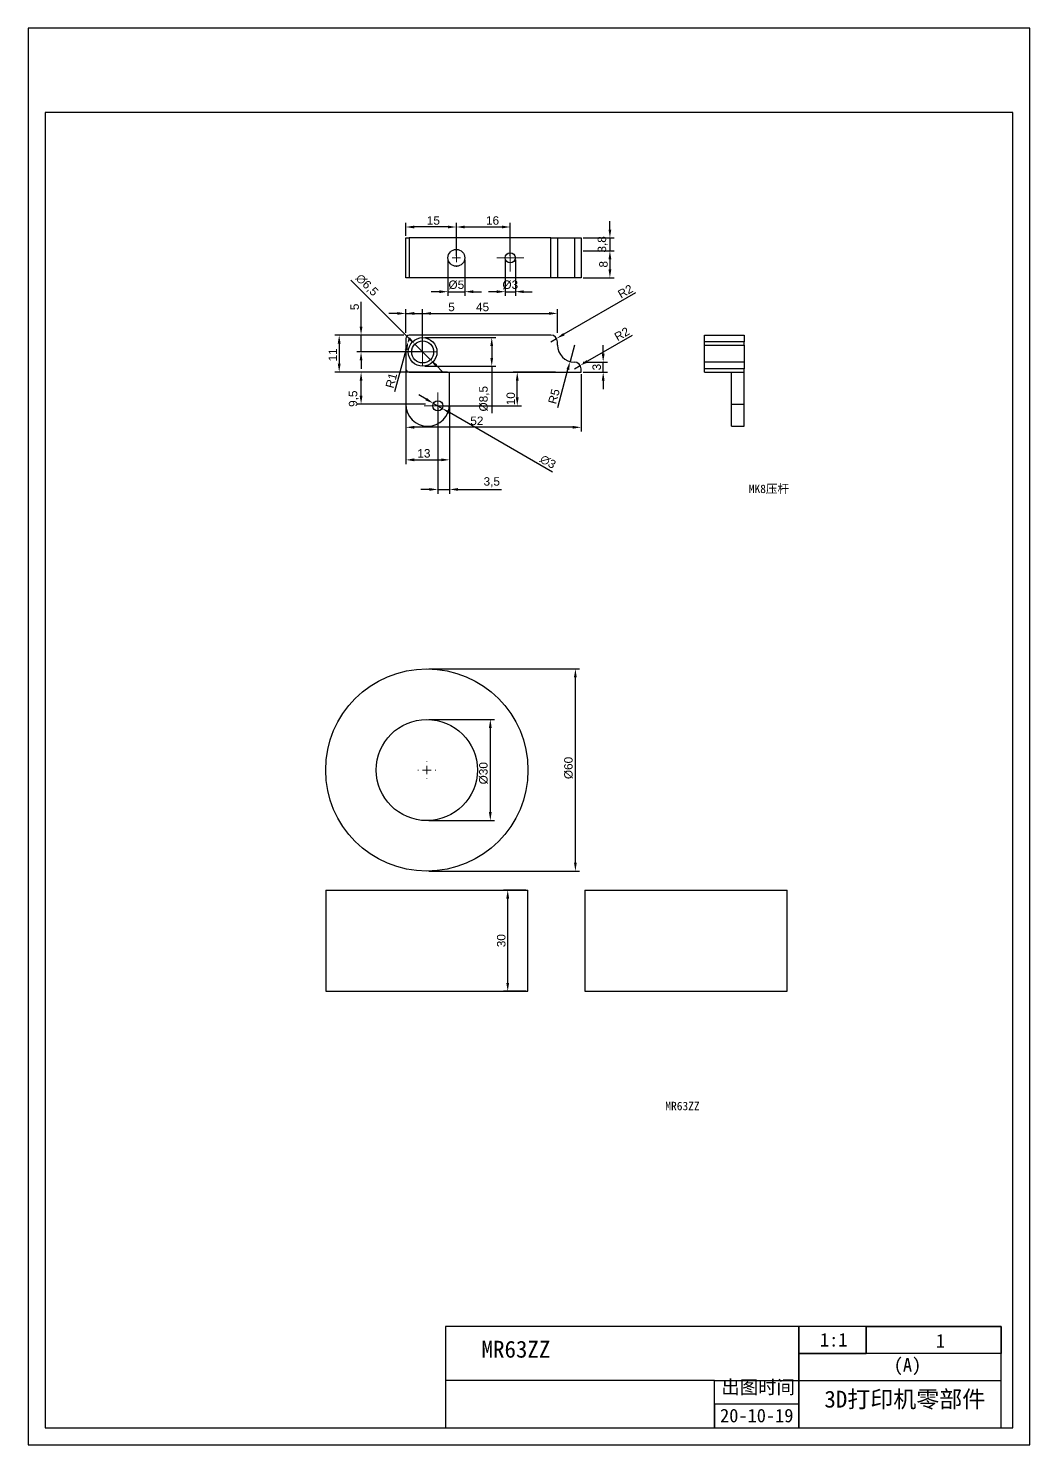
# Model space of a CAD drawing. Header units: millimetres. Extents: x -9 to 2385, y -1365 to 512.
# Drawn here: x 1771.9 to 2068.9, y -386.4 to 33.6 of the extents above; entities that cross this region are included whole.
import ezdxf

# ---------------------------------------------------------------- set-up
doc = ezdxf.new("R2010")
doc.units = ezdxf.units.MM
doc.styles.get("Standard").update_dxf_attribs({"font": 'arial.ttf'})
doc.dimstyles.new('ISO-25', dxfattribs={"dimtxt": 2.5, "dimasz": 2.5, "dimexe": 1.25, "dimexo": 0.625, "dimtad": 1, "dimtxsty": 'Standard', "dimcen": 2.5, "dimclrd": 1, "dimclre": 1, "dimclrt": 1, "dimadec": 0, "dimazin": 0, "dimtfac": 1, "dimtmove": 0, "dimatfit": 3, "dimfxl": 1, "dimtfillclr": 1, "dimarcsym": 0})

# ---------------------------------------------------------------- blocks, each defined once
blk = doc.blocks.new('*D220')
at = {"color": 1, "linetype": 'Continuous', "lineweight": -2, "transparency": 16777216}
for p, q in [((1883.84, -56.71), (1883.84, -49.67)), ((1928.84, -56.71), (1928.84, -49.67)), ((1886.34, -50.92), (1926.34, -50.92))]:
    blk.add_line(p, q, dxfattribs=at)
at = {"color": 1, "linetype": 'Continuous', "transparency": 16777216}
for points in [[(1886.34, -50.51), (1886.34, -51.34), (1883.84, -50.92)], [(1926.34, -50.51), (1926.34, -51.34), (1928.84, -50.92)]]:
    blk.add_solid(points, dxfattribs=at)
at = {"layer": 'Defpoints', "color": 0, "linetype": 'Continuous', "transparency": 16777216}
for p in [(1928.84, -50.92), (1883.84, -57.34), (1928.84, -57.34)]:
    blk.add_point(p, dxfattribs=at)
at = {"color": 1, "linetype": 'Continuous', "lineweight": 18, "transparency": 16777216, "insert": (1906.62, -47.76), "char_height": 2.5, "attachment_point": 2}
blk.add_mtext('45', dxfattribs=at)
blk = doc.blocks.new('*D221')
at = {"color": 1, "linetype": 'Continuous', "lineweight": -2, "transparency": 16777216}
for p, q in [((1883.22, -57.34), (1862.84, -57.34)), ((1864.09, -59.84), (1864.09, -65.84)), ((1883.22, -68.34), (1862.84, -68.34))]:
    blk.add_line(p, q, dxfattribs=at)
at = {"color": 1, "linetype": 'Continuous', "transparency": 16777216}
for points in [[(1863.67, -59.84), (1864.51, -59.84), (1864.09, -57.34)], [(1863.67, -65.84), (1864.51, -65.84), (1864.09, -68.34)]]:
    blk.add_solid(points, dxfattribs=at)
at = {"layer": 'Defpoints', "color": 0, "linetype": 'Continuous', "transparency": 16777216}
for p in [(1883.84, -57.34), (1864.09, -68.34), (1883.84, -68.34)]:
    blk.add_point(p, dxfattribs=at)
at = {"color": 1, "linetype": 'Continuous', "lineweight": 18, "transparency": 16777216, "insert": (1860.95, -63.21), "char_height": 2.5, "attachment_point": 2, "rotation": 90}
blk.add_mtext('11', dxfattribs=at)
blk = doc.blocks.new('*D222')
at = {"color": 1, "linetype": 'Continuous', "lineweight": -2, "transparency": 16777216}
for p, q in [((1942.39, -62.84), (1942.39, -60.34)), ((1936.47, -65.34), (1943.64, -65.34)), ((1942.39, -68.34), (1942.39, -65.34)), ((1936.47, -68.34), (1943.64, -68.34)), ((1942.39, -70.84), (1942.39, -73.34))]:
    blk.add_line(p, q, dxfattribs=at)
at = {"color": 1, "linetype": 'Continuous', "transparency": 16777216}
for points in [[(1941.98, -62.84), (1942.81, -62.84), (1942.39, -65.34)], [(1941.98, -70.84), (1942.81, -70.84), (1942.39, -68.34)]]:
    blk.add_solid(points, dxfattribs=at)
at = {"layer": 'Defpoints', "color": 0, "linetype": 'Continuous', "transparency": 16777216}
for p in [(1935.84, -65.34), (1942.39, -65.34), (1935.84, -68.34)]:
    blk.add_point(p, dxfattribs=at)
at = {"color": 1, "linetype": 'Continuous', "lineweight": 18, "transparency": 16777216, "insert": (1939.21, -66.84), "char_height": 2.5, "attachment_point": 2, "rotation": 90}
blk.add_mtext('3', dxfattribs=at)
blk = doc.blocks.new('*D223')
at = {"color": 1, "linetype": 'Continuous', "lineweight": -2, "transparency": 16777216}
for p, q in [((1883.84, -68.96), (1883.84, -85.94)), ((1935.84, -68.96), (1935.84, -85.94)), ((1933.34, -84.69), (1886.34, -84.69))]:
    blk.add_line(p, q, dxfattribs=at)
at = {"color": 1, "linetype": 'Continuous', "transparency": 16777216}
for points in [[(1886.34, -84.27), (1886.34, -85.1), (1883.84, -84.69)], [(1933.34, -84.27), (1933.34, -85.1), (1935.84, -84.69)]]:
    blk.add_solid(points, dxfattribs=at)
at = {"layer": 'Defpoints', "color": 0, "linetype": 'Continuous', "transparency": 16777216}
for p in [(1883.84, -68.34), (1935.84, -68.34), (1883.84, -84.69)]:
    blk.add_point(p, dxfattribs=at)
at = {"color": 1, "linetype": 'Continuous', "lineweight": 18, "transparency": 16777216, "insert": (1904.92, -81.51), "char_height": 2.5, "attachment_point": 2}
blk.add_mtext('52', dxfattribs=at)
blk = doc.blocks.new('*D224')
at = {"color": 1, "linetype": 'Continuous', "lineweight": -2, "transparency": 16777216}
for p, q in [((1883.84, -78.46), (1883.84, -95.59)), ((1896.84, -78.46), (1896.84, -95.59)), ((1886.34, -94.34), (1894.34, -94.34))]:
    blk.add_line(p, q, dxfattribs=at)
at = {"color": 1, "linetype": 'Continuous', "transparency": 16777216}
for points in [[(1886.34, -93.92), (1886.34, -94.76), (1883.84, -94.34)], [(1894.34, -93.92), (1894.34, -94.76), (1896.84, -94.34)]]:
    blk.add_solid(points, dxfattribs=at)
at = {"layer": 'Defpoints', "color": 0, "linetype": 'Continuous', "transparency": 16777216}
for p in [(1883.84, -77.84), (1896.84, -77.84), (1896.84, -94.34)]:
    blk.add_point(p, dxfattribs=at)
at = {"color": 1, "linetype": 'Continuous', "lineweight": 18, "transparency": 16777216, "insert": (1889.22, -91.16), "char_height": 2.5, "attachment_point": 2}
blk.add_mtext('13', dxfattribs=at)
blk = doc.blocks.new('*D225')
at = {"color": 1, "linetype": 'Continuous', "lineweight": -2, "transparency": 16777216}
for p, q in [((1896.22, -68.34), (1869.33, -68.34)), ((1870.58, -75.34), (1870.58, -70.84)), ((1889.72, -77.84), (1869.33, -77.84))]:
    blk.add_line(p, q, dxfattribs=at)
at = {"color": 1, "linetype": 'Continuous', "transparency": 16777216}
for points in [[(1870.16, -70.84), (1870.99, -70.84), (1870.58, -68.34)], [(1870.16, -75.34), (1870.99, -75.34), (1870.58, -77.84)]]:
    blk.add_solid(points, dxfattribs=at)
at = {"layer": 'Defpoints', "color": 0, "linetype": 'Continuous', "transparency": 16777216}
for p in [(1870.58, -68.34), (1896.84, -68.34), (1890.34, -77.84)]:
    blk.add_point(p, dxfattribs=at)
at = {"color": 1, "linetype": 'Continuous', "lineweight": 18, "transparency": 16777216, "insert": (1866.95, -76.21), "char_height": 2.5, "attachment_point": 2, "rotation": 90}
blk.add_mtext('9,5', dxfattribs=at)
blk = doc.blocks.new('*D226')
at = {"color": 1, "linetype": 'Continuous', "lineweight": -2, "transparency": 16777216}
for p, q in [((1889.88, -76.34), (1887.71, -75.09)), ((1892.04, -77.59), (1894.64, -79.09)), ((1927.33, -97.96), (1896.81, -80.34))]:
    blk.add_line(p, q, dxfattribs=at)
at = {"color": 1, "linetype": 'Continuous', "transparency": 16777216}
for points in [[(1890.09, -75.98), (1889.67, -76.7), (1892.04, -77.59)], [(1897.01, -79.98), (1896.6, -80.7), (1894.64, -79.09)]]:
    blk.add_solid(points, dxfattribs=at)
at = {"layer": 'Defpoints', "color": 0, "linetype": 'Continuous', "transparency": 16777216}
for p in [(1892.04, -77.59), (1894.64, -79.09)]:
    blk.add_point(p, dxfattribs=at)
at = {"color": 1, "linetype": 'Continuous', "lineweight": 18, "transparency": 16777216, "insert": (1924.67, -92.6), "char_height": 2.5, "attachment_point": 1, "rotation": 330}
blk.add_mtext('∅3', dxfattribs=at)
blk = doc.blocks.new('*D227')
at = {"color": 1, "linetype": 'Continuous', "lineweight": -2, "transparency": 16777216}
for p, q in [((1893.34, -78.96), (1893.34, -104.37)), ((1896.84, -78.46), (1896.84, -104.37)), ((1890.84, -103.12), (1888.34, -103.12)), ((1893.34, -103.12), (1896.84, -103.12)), ((1899.34, -103.12), (1912.25, -103.12))]:
    blk.add_line(p, q, dxfattribs=at)
at = {"color": 1, "linetype": 'Continuous', "transparency": 16777216}
for points in [[(1890.84, -102.7), (1890.84, -103.53), (1893.34, -103.12)], [(1899.34, -102.7), (1899.34, -103.53), (1896.84, -103.12)]]:
    blk.add_solid(points, dxfattribs=at)
at = {"layer": 'Defpoints', "color": 0, "linetype": 'Continuous', "transparency": 16777216}
for p in [(1893.34, -78.34), (1896.84, -77.84), (1896.84, -103.12)]:
    blk.add_point(p, dxfattribs=at)
at = {"color": 1, "linetype": 'Continuous', "lineweight": 18, "transparency": 16777216, "insert": (1909.34, -99.49), "char_height": 2.5, "attachment_point": 2}
blk.add_mtext('3,5', dxfattribs=at)
blk = doc.blocks.new('*D228')
at = {"color": 1, "linetype": 'Continuous', "lineweight": -2, "transparency": 16777216}
for p, q in [((1928.22, -68.34), (1915.65, -68.34)), ((1916.9, -75.84), (1916.9, -70.84)), ((1893.97, -78.34), (1918.15, -78.34))]:
    blk.add_line(p, q, dxfattribs=at)
at = {"color": 1, "linetype": 'Continuous', "transparency": 16777216}
for points in [[(1916.48, -70.84), (1917.32, -70.84), (1916.9, -68.34)], [(1916.48, -75.84), (1917.32, -75.84), (1916.9, -78.34)]]:
    blk.add_solid(points, dxfattribs=at)
at = {"layer": 'Defpoints', "color": 0, "linetype": 'Continuous', "transparency": 16777216}
for p in [(1916.9, -68.34), (1928.84, -68.34), (1893.34, -78.34)]:
    blk.add_point(p, dxfattribs=at)
at = {"color": 1, "linetype": 'Continuous', "lineweight": 18, "transparency": 16777216, "insert": (1913.72, -76.21), "char_height": 2.5, "attachment_point": 2, "rotation": 90}
blk.add_mtext('10', dxfattribs=at)
blk = doc.blocks.new('*D229')
at = {"color": 1, "linetype": 'Continuous', "lineweight": -2, "transparency": 16777216}
for p, q in [((1867.56, -41.05), (1884.78, -58.27)), ((1891.14, -64.64), (1886.54, -60.04)), ((1892.91, -66.4), (1894.68, -68.17))]:
    blk.add_line(p, q, dxfattribs=at)
at = {"color": 1, "linetype": 'Continuous', "transparency": 16777216}
for points in [[(1885.07, -57.98), (1884.48, -58.57), (1886.54, -60.04)], [(1893.2, -66.11), (1892.61, -66.7), (1891.14, -64.64)]]:
    blk.add_solid(points, dxfattribs=at)
at = {"layer": 'Defpoints', "color": 0, "linetype": 'Continuous', "transparency": 16777216}
for p in [(1886.54, -60.04), (1891.14, -64.64)]:
    blk.add_point(p, dxfattribs=at)
at = {"color": 1, "linetype": 'Continuous', "lineweight": 18, "transparency": 16777216, "insert": (1870.62, -38.87), "char_height": 2.5, "attachment_point": 1, "rotation": 315}
blk.add_mtext('∅6,5', dxfattribs=at)
blk = doc.blocks.new('*D230')
at = {"color": 1, "linetype": 'Continuous', "lineweight": -2, "transparency": 16777216}
for p, q in [((1870.58, -54.84), (1870.58, -47.53)), ((1883.22, -57.34), (1869.33, -57.34)), ((1870.58, -62.34), (1870.58, -57.34)), ((1888.22, -62.34), (1869.33, -62.34)), ((1870.58, -64.84), (1870.58, -67.34))]:
    blk.add_line(p, q, dxfattribs=at)
at = {"color": 1, "linetype": 'Continuous', "transparency": 16777216}
for points in [[(1870.16, -54.84), (1870.99, -54.84), (1870.58, -57.34)], [(1870.16, -64.84), (1870.99, -64.84), (1870.58, -62.34)]]:
    blk.add_solid(points, dxfattribs=at)
at = {"layer": 'Defpoints', "color": 0, "linetype": 'Continuous', "transparency": 16777216}
for p in [(1870.58, -57.34), (1883.84, -57.34), (1888.84, -62.34)]:
    blk.add_point(p, dxfattribs=at)
at = {"color": 1, "linetype": 'Continuous', "lineweight": 18, "transparency": 16777216, "insert": (1867.41, -48.98), "char_height": 2.5, "attachment_point": 2, "rotation": 90}
blk.add_mtext('5', dxfattribs=at)
blk = doc.blocks.new('*D231')
at = {"color": 1, "linetype": 'Continuous', "lineweight": -2, "transparency": 16777216}
for p, q in [((1883.84, -56.71), (1883.84, -49.67)), ((1888.84, -61.71), (1888.84, -49.67)), ((1881.34, -50.92), (1878.84, -50.92)), ((1883.84, -50.92), (1888.84, -50.92)), ((1891.34, -50.92), (1898.86, -50.92))]:
    blk.add_line(p, q, dxfattribs=at)
at = {"color": 1, "linetype": 'Continuous', "transparency": 16777216}
for points in [[(1881.34, -50.51), (1881.34, -51.34), (1883.84, -50.92)], [(1891.34, -50.51), (1891.34, -51.34), (1888.84, -50.92)]]:
    blk.add_solid(points, dxfattribs=at)
at = {"layer": 'Defpoints', "color": 0, "linetype": 'Continuous', "transparency": 16777216}
for p in [(1883.84, -50.92), (1883.84, -57.34), (1888.84, -62.34)]:
    blk.add_point(p, dxfattribs=at)
at = {"color": 1, "linetype": 'Continuous', "lineweight": 18, "transparency": 16777216, "insert": (1897.41, -47.76), "char_height": 2.5, "attachment_point": 2}
blk.add_mtext('5', dxfattribs=at)
blk = doc.blocks.new('*D232')
at = {"color": 1, "linetype": 'Continuous', "lineweight": -2, "transparency": 16777216}
for p, q in [((1889.47, -58.09), (1910.59, -58.09)), ((1909.34, -60.59), (1909.34, -64.09)), ((1889.47, -66.59), (1910.59, -66.59)), ((1909.34, -66.59), (1909.34, -80.48))]:
    blk.add_line(p, q, dxfattribs=at)
at = {"color": 1, "linetype": 'Continuous', "transparency": 16777216}
for points in [[(1908.92, -60.59), (1909.75, -60.59), (1909.34, -58.09)], [(1908.92, -64.09), (1909.75, -64.09), (1909.34, -66.59)]]:
    blk.add_solid(points, dxfattribs=at)
at = {"layer": 'Defpoints', "color": 0, "linetype": 'Continuous', "transparency": 16777216}
for p in [(1888.84, -58.09), (1909.34, -58.09), (1888.84, -66.59)]:
    blk.add_point(p, dxfattribs=at)
at = {"color": 1, "linetype": 'Continuous', "lineweight": 18, "transparency": 16777216, "insert": (1905.63, -76.21), "char_height": 2.5, "attachment_point": 2, "rotation": 90}
blk.add_mtext('%%c8,5', dxfattribs=at)
blk = doc.blocks.new('*D233')
at = {"color": 1, "linetype": 'Continuous', "lineweight": -2, "transparency": 16777216}
for p, q in [((1884.84, -58.34), (1884.58, -59.3)), ((1880.63, -74.06), (1883.94, -61.72))]:
    blk.add_line(p, q, dxfattribs=at)
at = {"color": 1, "linetype": 'Continuous', "transparency": 16777216}
blk.add_solid([(1883.53, -61.61), (1884.34, -61.83), (1884.58, -59.3)], dxfattribs=at)
at = {"layer": 'Defpoints', "color": 0, "linetype": 'Continuous', "transparency": 16777216}
for p in [(1884.84, -58.34), (1884.58, -59.3)]:
    blk.add_point(p, dxfattribs=at)
at = {"color": 1, "linetype": 'Continuous', "lineweight": 18, "transparency": 16777216, "insert": (1877.76, -72.65), "char_height": 2.5, "attachment_point": 1, "rotation": 75}
blk.add_mtext('R1', dxfattribs=at)
blk = doc.blocks.new('*D234')
at = {"color": 1, "linetype": 'Continuous', "lineweight": -2, "transparency": 16777216}
for p, q in [((1952, -44.81), (1930.74, -57.09)), ((1926.84, -59.34), (1928.57, -58.34))]:
    blk.add_line(p, q, dxfattribs=at)
at = {"color": 1, "linetype": 'Continuous', "transparency": 16777216}
blk.add_solid([(1930.53, -56.73), (1930.95, -57.45), (1928.57, -58.34)], dxfattribs=at)
at = {"layer": 'Defpoints', "color": 0, "linetype": 'Continuous', "transparency": 16777216}
for p in [(1928.57, -58.34), (1926.84, -59.34)]:
    blk.add_point(p, dxfattribs=at)
at = {"color": 1, "linetype": 'Continuous', "lineweight": 18, "transparency": 16777216, "insert": (1946.42, -44.41), "char_height": 2.5, "attachment_point": 1, "rotation": 30}
blk.add_mtext('R2', dxfattribs=at)
blk = doc.blocks.new('*D235')
at = {"color": 1, "linetype": 'Continuous', "lineweight": -2, "transparency": 16777216}
for p, q in [((1933.84, -60.34), (1932.55, -65.17)), ((1928.9, -78.77), (1931.9, -67.58))]:
    blk.add_line(p, q, dxfattribs=at)
at = {"color": 1, "linetype": 'Continuous', "transparency": 16777216}
blk.add_solid([(1931.5, -67.48), (1932.3, -67.69), (1932.55, -65.17)], dxfattribs=at)
at = {"layer": 'Defpoints', "color": 0, "linetype": 'Continuous', "transparency": 16777216}
for p in [(1933.84, -60.34), (1932.55, -65.17)]:
    blk.add_point(p, dxfattribs=at)
at = {"color": 1, "linetype": 'Continuous', "lineweight": 18, "transparency": 16777216, "insert": (1926, -77.35), "char_height": 2.5, "attachment_point": 1, "rotation": 75}
blk.add_mtext('R5', dxfattribs=at)
blk = doc.blocks.new('*D236')
at = {"color": 1, "linetype": 'Continuous', "lineweight": -2, "transparency": 16777216}
for p, q in [((1950.97, -57.45), (1937.74, -65.09)), ((1933.84, -67.34), (1935.57, -66.34))]:
    blk.add_line(p, q, dxfattribs=at)
at = {"color": 1, "linetype": 'Continuous', "transparency": 16777216}
blk.add_solid([(1937.53, -64.73), (1937.95, -65.45), (1935.57, -66.34)], dxfattribs=at)
at = {"layer": 'Defpoints', "color": 0, "linetype": 'Continuous', "transparency": 16777216}
for p in [(1935.57, -66.34), (1933.84, -67.34)]:
    blk.add_point(p, dxfattribs=at)
at = {"color": 1, "linetype": 'Continuous', "lineweight": 18, "transparency": 16777216, "insert": (1945.39, -57.05), "char_height": 2.5, "attachment_point": 1, "rotation": 30}
blk.add_mtext('R2', dxfattribs=at)
blk = doc.blocks.new('SW_CENTERMARKSYMBOL_2')
at = {"color": 0, "linetype": 'Continuous', "lineweight": 0}
for p, q in [((-2.5, 0), (-4, 0)), ((0, 0), (-2.5, 0)), ((0, 2.5), (0, 4)), ((0, 0), (0, 2.5)), ((0, 0), (0, -2.5)), ((0, 0), (2.5, 0)), ((2.5, 0), (4, 0)), ((0, -2.5), (0, -4))]:
    blk.add_line(p, q, dxfattribs=at)
blk = doc.blocks.new('SW_CENTERMARKSYMBOL_3')
at = {"color": 0, "linetype": 'Continuous', "lineweight": 0}
for p, q in [((-2.5, 0), (-4, 0)), ((0, 0), (-2.5, 0)), ((0, 2.5), (0, 4)), ((0, 0), (0, 2.5)), ((0, 0), (0, -2.5)), ((0, 0), (2.5, 0)), ((2.5, 0), (4, 0)), ((0, -2.5), (0, -4))]:
    blk.add_line(p, q, dxfattribs=at)
blk = doc.blocks.new('*D237')
at = {"color": 1, "linetype": 'Continuous', "lineweight": -2, "transparency": 16777216}
for p, q in [((1944.39, -26.05), (1944.39, -23.55)), ((1936.47, -28.55), (1945.64, -28.55)), ((1944.39, -28.55), (1944.39, -32.35)), ((1936.47, -32.35), (1945.64, -32.35)), ((1944.39, -34.85), (1944.39, -37.35))]:
    blk.add_line(p, q, dxfattribs=at)
at = {"color": 1, "linetype": 'Continuous', "transparency": 16777216}
for points in [[(1943.97, -26.05), (1944.8, -26.05), (1944.39, -28.55)], [(1943.97, -34.85), (1944.8, -34.85), (1944.39, -32.35)]]:
    blk.add_solid(points, dxfattribs=at)
at = {"layer": 'Defpoints', "color": 0, "linetype": 'Continuous', "transparency": 16777216}
for p in [(1935.84, -28.55), (1935.84, -32.35), (1944.39, -32.35)]:
    blk.add_point(p, dxfattribs=at)
at = {"color": 1, "linetype": 'Continuous', "lineweight": 18, "transparency": 16777216, "insert": (1940.76, -30.45), "char_height": 2.5, "attachment_point": 2, "rotation": 90}
blk.add_mtext('3,8', dxfattribs=at)
blk = doc.blocks.new('*D238')
at = {"color": 1, "linetype": 'Continuous', "lineweight": -2, "transparency": 16777216}
for p, q in [((1936.47, -32.35), (1945.64, -32.35)), ((1944.39, -34.85), (1944.39, -37.85)), ((1936.47, -40.35), (1945.64, -40.35))]:
    blk.add_line(p, q, dxfattribs=at)
at = {"color": 1, "linetype": 'Continuous', "transparency": 16777216}
for points in [[(1943.97, -34.85), (1944.8, -34.85), (1944.39, -32.35)], [(1943.97, -37.85), (1944.8, -37.85), (1944.39, -40.35)]]:
    blk.add_solid(points, dxfattribs=at)
at = {"layer": 'Defpoints', "color": 0, "linetype": 'Continuous', "transparency": 16777216}
for p in [(1935.84, -32.35), (1935.84, -40.35), (1944.39, -40.35)]:
    blk.add_point(p, dxfattribs=at)
at = {"color": 1, "linetype": 'Continuous', "lineweight": 18, "transparency": 16777216, "insert": (1941.21, -36.35), "char_height": 2.5, "attachment_point": 2, "rotation": 90}
blk.add_mtext('8', dxfattribs=at)
blk = doc.blocks.new('*D239')
at = {"color": 1, "linetype": 'Continuous', "lineweight": -2, "transparency": 16777216}
for p, q in [((1883.84, -27.92), (1883.84, -24.04)), ((1898.84, -33.82), (1898.84, -24.04)), ((1896.34, -25.29), (1886.34, -25.29))]:
    blk.add_line(p, q, dxfattribs=at)
at = {"color": 1, "linetype": 'Continuous', "transparency": 16777216}
for points in [[(1886.34, -24.88), (1886.34, -25.71), (1883.84, -25.29)], [(1896.34, -24.88), (1896.34, -25.71), (1898.84, -25.29)]]:
    blk.add_solid(points, dxfattribs=at)
at = {"layer": 'Defpoints', "color": 0, "linetype": 'Continuous', "transparency": 16777216}
for p in [(1883.84, -25.29), (1883.84, -28.55), (1898.84, -34.45)]:
    blk.add_point(p, dxfattribs=at)
at = {"color": 1, "linetype": 'Continuous', "lineweight": 18, "transparency": 16777216, "insert": (1892.02, -22.11), "char_height": 2.5, "attachment_point": 2}
blk.add_mtext('15', dxfattribs=at)
blk = doc.blocks.new('*D240')
at = {"color": 1, "linetype": 'Continuous', "lineweight": -2, "transparency": 16777216}
for p, q in [((1898.84, -33.82), (1898.84, -24.04)), ((1914.84, -33.82), (1914.84, -24.04)), ((1901.34, -25.29), (1912.34, -25.29))]:
    blk.add_line(p, q, dxfattribs=at)
at = {"color": 1, "linetype": 'Continuous', "transparency": 16777216}
for points in [[(1901.34, -24.88), (1901.34, -25.71), (1898.84, -25.29)], [(1912.34, -24.88), (1912.34, -25.71), (1914.84, -25.29)]]:
    blk.add_solid(points, dxfattribs=at)
at = {"layer": 'Defpoints', "color": 0, "linetype": 'Continuous', "transparency": 16777216}
for p in [(1914.84, -25.29), (1898.84, -34.45), (1914.84, -34.45)]:
    blk.add_point(p, dxfattribs=at)
at = {"color": 1, "linetype": 'Continuous', "lineweight": 18, "transparency": 16777216, "insert": (1909.58, -22.11), "char_height": 2.5, "attachment_point": 2}
blk.add_mtext('16', dxfattribs=at)
blk = doc.blocks.new('*D241')
at = {"color": 1, "linetype": 'Continuous', "lineweight": -2, "transparency": 16777216}
for p, q in [((1896.34, -35.07), (1896.34, -45.72)), ((1901.34, -35.07), (1901.34, -45.72)), ((1893.84, -44.47), (1891.34, -44.47)), ((1896.34, -44.47), (1901.34, -44.47)), ((1903.84, -44.47), (1906.34, -44.47))]:
    blk.add_line(p, q, dxfattribs=at)
at = {"color": 1, "linetype": 'Continuous', "transparency": 16777216}
for points in [[(1893.84, -44.06), (1893.84, -44.89), (1896.34, -44.47)], [(1903.84, -44.06), (1903.84, -44.89), (1901.34, -44.47)]]:
    blk.add_solid(points, dxfattribs=at)
at = {"layer": 'Defpoints', "color": 0, "linetype": 'Continuous', "transparency": 16777216}
for p in [(1896.34, -34.45), (1901.34, -34.45), (1901.34, -44.47)]:
    blk.add_point(p, dxfattribs=at)
at = {"color": 1, "linetype": 'Continuous', "lineweight": 18, "transparency": 16777216, "insert": (1898.84, -41.16), "char_height": 2.5, "attachment_point": 2}
blk.add_mtext('%%c5', dxfattribs=at)
blk = doc.blocks.new('*D242')
at = {"color": 1, "linetype": 'Continuous', "lineweight": -2, "transparency": 16777216}
for p, q in [((1913.34, -35.07), (1913.34, -45.72)), ((1916.34, -35.07), (1916.34, -45.72)), ((1910.84, -44.47), (1908.34, -44.47)), ((1913.34, -44.47), (1916.34, -44.47)), ((1918.84, -44.47), (1921.34, -44.47))]:
    blk.add_line(p, q, dxfattribs=at)
at = {"color": 1, "linetype": 'Continuous', "transparency": 16777216}
for points in [[(1910.84, -44.06), (1910.84, -44.89), (1913.34, -44.47)], [(1918.84, -44.06), (1918.84, -44.89), (1916.34, -44.47)]]:
    blk.add_solid(points, dxfattribs=at)
at = {"layer": 'Defpoints', "color": 0, "linetype": 'Continuous', "transparency": 16777216}
for p in [(1913.34, -34.45), (1916.34, -34.45), (1916.34, -44.47)]:
    blk.add_point(p, dxfattribs=at)
at = {"color": 1, "linetype": 'Continuous', "lineweight": 18, "transparency": 16777216, "insert": (1914.84, -41.16), "char_height": 2.5, "attachment_point": 2}
blk.add_mtext('%%c3', dxfattribs=at)
blk = doc.blocks.new('SW_CENTERMARKSYMBOL_4')
at = {"color": 0, "linetype": 'Continuous', "lineweight": 0}
for p, q in [((-2.5, 0), (-4, 0)), ((0, 0), (-2.5, 0)), ((0, 2.5), (0, 4)), ((0, 0), (0, 2.5)), ((0, 0), (0, -2.5)), ((0, 0), (2.5, 0)), ((2.5, 0), (4, 0)), ((0, -2.5), (0, -4))]:
    blk.add_line(p, q, dxfattribs=at)
blk = doc.blocks.new('SW_CENTERMARKSYMBOL_5')
at = {"color": 0, "linetype": 'Continuous', "lineweight": 0}
for p, q in [((-2.5, 0), (-2.625, 0)), ((0, 0), (-1.25, 0)), ((0, 2.5), (0, 2.625)), ((0, 0), (0, 1.25)), ((0, 0), (0, -1.25)), ((0, 0), (1.25, 0)), ((2.5, 0), (2.625, 0)), ((0, -2.5), (0, -2.625))]:
    blk.add_line(p, q, dxfattribs=at)
blk = doc.blocks.new('*D243')
at = {"color": 1, "linetype": 'Continuous', "lineweight": -2, "transparency": 16777216}
for p, q in [((1919.46, -221.93), (1912.83, -221.93)), ((1914.08, -249.43), (1914.08, -224.43)), ((1919.46, -251.93), (1912.83, -251.93))]:
    blk.add_line(p, q, dxfattribs=at)
at = {"color": 1, "linetype": 'Continuous', "transparency": 16777216}
for points in [[(1913.66, -224.43), (1914.5, -224.43), (1914.08, -221.93)], [(1913.66, -249.43), (1914.5, -249.43), (1914.08, -251.93)]]:
    blk.add_solid(points, dxfattribs=at)
at = {"layer": 'Defpoints', "color": 0, "linetype": 'Continuous', "transparency": 16777216}
for p in [(1914.08, -221.93), (1920.08, -221.93), (1920.08, -251.93)]:
    blk.add_point(p, dxfattribs=at)
at = {"color": 1, "linetype": 'Continuous', "lineweight": 18, "transparency": 16777216, "insert": (1910.9, -236.93), "char_height": 2.5, "attachment_point": 2, "rotation": 90}
blk.add_mtext('30', dxfattribs=at)
blk = doc.blocks.new('*D244')
at = {"color": 1, "linetype": 'Continuous', "lineweight": -2, "transparency": 16777216}
for p, q in [((1890.71, -156.31), (1935.4, -156.31)), ((1934.15, -213.81), (1934.15, -158.81)), ((1890.71, -216.31), (1935.4, -216.31))]:
    blk.add_line(p, q, dxfattribs=at)
at = {"color": 1, "linetype": 'Continuous', "transparency": 16777216}
for points in [[(1933.73, -158.81), (1934.56, -158.81), (1934.15, -156.31)], [(1933.73, -213.81), (1934.56, -213.81), (1934.15, -216.31)]]:
    blk.add_solid(points, dxfattribs=at)
at = {"layer": 'Defpoints', "color": 0, "linetype": 'Continuous', "transparency": 16777216}
for p in [(1890.08, -156.31), (1934.15, -156.31), (1890.08, -216.31)]:
    blk.add_point(p, dxfattribs=at)
at = {"color": 1, "linetype": 'Continuous', "lineweight": 18, "transparency": 16777216, "insert": (1930.83, -185.71), "char_height": 2.5, "attachment_point": 2, "rotation": 90}
blk.add_mtext('%%c60', dxfattribs=at)
blk = doc.blocks.new('*D245')
at = {"color": 1, "linetype": 'Continuous', "lineweight": -2, "transparency": 16777216}
for p, q in [((1890.71, -171.31), (1910.17, -171.31)), ((1908.92, -198.81), (1908.92, -173.81)), ((1890.71, -201.31), (1910.17, -201.31))]:
    blk.add_line(p, q, dxfattribs=at)
at = {"color": 1, "linetype": 'Continuous', "transparency": 16777216}
for points in [[(1908.5, -173.81), (1909.33, -173.81), (1908.92, -171.31)], [(1908.5, -198.81), (1909.33, -198.81), (1908.92, -201.31)]]:
    blk.add_solid(points, dxfattribs=at)
at = {"layer": 'Defpoints', "color": 0, "linetype": 'Continuous', "transparency": 16777216}
for p in [(1890.08, -171.31), (1908.92, -171.31), (1890.08, -201.31)]:
    blk.add_point(p, dxfattribs=at)
at = {"color": 1, "linetype": 'Continuous', "lineweight": 18, "transparency": 16777216, "insert": (1905.6, -187.27), "char_height": 2.5, "attachment_point": 2, "rotation": 90}
blk.add_mtext('%%c30', dxfattribs=at)
blk = doc.blocks.new('SW_CENTERMARKSYMBOL_6')
at = {"color": 0, "linetype": 'Continuous', "lineweight": 0}
for p, q in [((-2.5, 0), (-2.625, 0)), ((0, 0), (-1.25, 0)), ((0, 2.5), (0, 2.625)), ((0, 0), (0, 1.25)), ((0, 0), (0, -1.25)), ((0, 0), (1.25, 0)), ((2.5, 0), (2.625, 0)), ((0, -2.5), (0, -2.625))]:
    blk.add_line(p, q, dxfattribs=at)

msp = doc.modelspace()

# ---------------------------------------------------------------- linework, layer by layer
at = {"color": 7, "linetype": 'Continuous', "lineweight": 25}
for p, q in [((1883.8414, -40.3465), (1883.8414, -28.5465)), ((1883.8414, -28.5465), (1884.8414, -28.5465)), ((1884.8414, -28.5465), (1884.8414, -40.3465)), ((1926.8414, -28.5465), (1884.8414, -28.5465)), ((1926.8414, -40.3465), (1926.8414, -28.5465)), ((1926.8414, -28.5465), (1928.8414, -28.5465)), ((1928.8414, -28.5465), (1928.8414, -40.3465)), ((1928.8414, -28.5465), (1933.8414, -28.5465)), ((1933.8414, -28.5465), (1933.8414, -40.3465)), ((1933.8414, -28.5465), (1935.8414, -28.5465)), ((1935.8414, -28.5465), (1935.8414, -40.3465)), ((1884.8414, -40.3465), (1883.8414, -40.3465)), ((1926.8414, -40.3465), (1884.8414, -40.3465)), ((1928.8414, -40.3465), (1926.8414, -40.3465)), ((1933.8414, -40.3465), (1928.8414, -40.3465)), ((1935.8414, -40.3465), (1933.8414, -40.3465)), ((1883.8414, -58.3386), (1883.8414, -67.3386)), ((1926.8414, -57.3386), (1884.8414, -57.3386)), ((1972.4216, -57.3386), (1984.2216, -57.3386)), ((1972.4216, -59.3386), (1972.4216, -57.3386)), ((1984.2216, -57.3386), (1984.2216, -59.3386)), ((1928.8414, -60.3386), (1928.8414, -59.3386)), ((1984.2216, -59.3386), (1972.4216, -59.3386)), ((1972.4216, -60.3386), (1972.4216, -59.3386)), ((1972.4216, -60.3386), (1984.2216, -60.3386)), ((1972.4216, -65.3386), (1972.4216, -60.3386)), ((1984.2216, -60.3386), (1984.2216, -59.3386)), ((1984.2216, -60.3386), (1984.2216, -65.3386)), ((1984.2216, -65.3386), (1972.4216, -65.3386)), ((1972.4216, -67.3386), (1972.4216, -65.3386)), ((1984.2216, -65.3386), (1984.2216, -67.3386)), ((1883.8414, -67.3386), (1883.8414, -77.8386)), ((1884.8414, -68.3386), (1935.8414, -68.3386)), ((1896.8414, -77.8386), (1896.8414, -68.3386)), ((1935.8414, -68.3386), (1935.8414, -67.3386)), ((1984.2216, -67.3386), (1972.4216, -67.3386)), ((1972.4216, -68.3386), (1972.4216, -67.3386)), ((1972.4216, -68.3386), (1984.2216, -68.3386)), ((1980.4216, -77.8386), (1980.4216, -68.3386)), ((1984.2216, -68.3386), (1984.2216, -67.3386)), ((1984.2216, -77.8386), (1984.2216, -68.3386)), ((1980.4216, -84.3386), (1980.4216, -77.8386)), ((1980.4216, -77.8386), (1984.2216, -77.8386)), ((1984.2216, -84.3386), (1984.2216, -77.8386)), ((1980.4216, -84.3386), (1984.2216, -84.3386)), ((1860.0814, -221.9296), (1860.0814, -251.9296)), ((1860.0814, -221.9296), (1890.0814, -221.9296)), ((1890.0814, -221.9296), (1920.0814, -221.9296)), ((1920.0814, -251.9296), (1920.0814, -221.9296)), ((1936.9279, -221.9296), (1936.9279, -251.9296)), ((1936.9279, -221.9296), (1996.9279, -221.9296)), ((1996.9279, -251.9296), (1996.9279, -221.9296)), ((1860.0814, -251.9296), (1890.0814, -251.9296)), ((1890.0814, -251.9296), (1920.0814, -251.9296)), ((1936.9279, -251.9296), (1996.9279, -251.9296))]:
    msp.add_line(p, q, dxfattribs=at)
for p, q in [((1895.6566, -351.3773, 420), (1895.6566, -381.3773, 420)), ((1920.3883, -351.3773, 420), (1895.6566, -351.3773, 420)), ((2020.3883, -351.3773, 420), (1920.3883, -351.3773, 420)), ((2000.3883, -381.3773, 420), (2000.3883, -351.3773, 420)), ((2000.3883, -351.3773, 420), (2000.3883, -359.3773, 420)), ((2020.3883, -359.3773, 420), (2020.3883, -351.3773, 420)), ((2020.3883, -359.3773, 420), (2020.3883, -351.3773, 420)), ((2020.3883, -351.3773, 420), (2060.3883, -351.3773, 420)), ((2060.3883, -351.3773, 420), (2020.3883, -351.3773, 420)), ((2020.3883, -351.3773, 420), (2020.3883, -359.3773, 420)), ((2060.3883, -381.3773, 420), (2060.3883, -351.3773, 420)), ((2060.3883, -351.3773, 420), (2060.3883, -359.3773, 420)), ((2000.3883, -359.3773, 420), (2020.3883, -359.3773, 420)), ((2020.3883, -359.3773, 420), (2000.3883, -359.3773, 420)), ((2000.3883, -359.3773, 420), (2000.3883, -381.3773, 420)), ((2060.3883, -359.3773, 420), (2020.3883, -359.3773, 420)), ((1975.3883, -367.3773, 420), (1895.6566, -367.3773, 420)), ((1975.3883, -381.3773, 420), (1975.3883, -367.3773, 420)), ((1975.3883, -367.3773, 420), (2000.3883, -367.3773, 420)), ((2000.3883, -381.3773, 420), (2000.3883, -367.3773, 420)), ((2000.3883, -367.3773, 420), (2060.3883, -367.3773, 420)), ((2000.3883, -374.3773, 420), (1975.3883, -374.3773, 420)), ((1975.3883, -374.3773, 420), (1975.3883, -381.3773, 420)), ((1920.3883, -381.3773, 420), (1935.3883, -381.3773, 420)), ((1935.3883, -381.3773, 420), (1975.3883, -381.3773, 420)), ((1975.3883, -381.3773, 420), (2000.3883, -381.3773, 420))]:
    msp.add_line(p, q)
for points in [[(1771.8883, 33.6227), (1771.8883, -386.3773), (2068.8883, -386.3773), (2068.8883, 33.6227)], [(1776.8883, 8.6227), (1776.8883, -381.3773), (2063.8883, -381.3773), (2063.8883, 8.6227)]]:
    msp.add_lwpolyline(points, close=True)
for centre, radius in [((1898.8414, -34.4465), 2.5), ((1914.8414, -34.4465), 1.5), ((1888.8414, -62.3386), 4.25), ((1888.8414, -62.3386), 3.25), ((1893.3414, -78.3386), 1.5), ((1890.0814, -186.3149), 30), ((1890.0814, -186.3149), 15)]:
    msp.add_circle(centre, radius, dxfattribs=at)
for centre, radius, start, end in [((1884.8414, -58.3386), 1, 90, 180), ((1926.8414, -59.3386), 2, 0, 90), ((1933.8414, -60.3386), 5, 180, 270), ((1933.8414, -67.3386), 2, 0, 90), ((1884.8414, -67.3386), 1, 180, 270), ((1890.3414, -77.8386), 6.5, 180, 0)]:
    msp.add_arc(centre, radius, start, end, dxfattribs=at)

# ---------------------------------------------------------------- block references
at = {"color": 7, "linetype": 'Continuous', "lineweight": 0}
for name, p in [('SW_CENTERMARKSYMBOL_5', (1898.8414, -34.4465)), ('SW_CENTERMARKSYMBOL_4', (1914.8414, -34.4465)), ('SW_CENTERMARKSYMBOL_2', (1888.8414, -62.3386)), ('SW_CENTERMARKSYMBOL_3', (1893.3414, -78.3386)), ('SW_CENTERMARKSYMBOL_6', (1890.0814, -186.3149))]:
    msp.add_blockref(name, p, dxfattribs=at)

# ---------------------------------------------------------------- texts
at = {"char_height": 2.5, "attachment_point": 1}
for s, insert in [('{\\fSimSun|b0|i0|c134|p2;MK8压杆}', (1985.5597, -101.6888)), ('{\\fSimSun|b0|i0|c134|p2;MR63ZZ}', (1960.8134, -284.6973))]:
    msp.add_mtext_dynamic_manual_height_columns(s, width=39.865692, gutter_width=12.5, heights=[0], dxfattribs=dict(at, insert=insert))
at = {"attachment_point": 1}
for s, insert, char_height in [('{\\fSimSun|b0|i0|c134|p2;MR63ZZ}', (1906.3157, -355.5673, 620.1756), 5), ('{\\fSimSun|b0|i0|c134|p2;1}', (2041.0624, -353.5813, 420), 4), ('{\\fSimSun|b0|i0|c134|p2;(A)}', (2028.5635, -360.7125, 420), 4), ('{\\fSimSun|b0|i0|c134|p2;出图时间}', (1977.426, -367.3217, 1260), 4), ('{\\fSimSun|b0|i0|c0|p2;3D\\fSimSun|b0|i0|c134|p2;打印机零部件}', (2007.9969, -370.3803), 5), ('{\\fSimSun|b0|i0|c134|p2;20-10-19}', (1977.0531, -375.742), 4)]:
    msp.add_mtext(s, dxfattribs=dict(at, insert=insert, char_height=char_height))
at = {"insert": (2006.6813, -353.2806, 420), "char_height": 4, "width": 9.189944, "attachment_point": 1}
msp.add_mtext('{\\fSimSun|b0|i0|c134|p2;1:1}', dxfattribs=at)

# ---------------------------------------------------------------- dimensions: what is measured, and where the dimension line sits
at = {"color": 7, "linetype": 'Continuous', "lineweight": 18}
for base, p1, p2, picture, middle in [((1883.8414, -25.2917), (1898.8414, -34.4465), (1883.8414, -28.5465), '*D239', (1892.0216, -25.2917)), ((1914.8414, -25.2917), (1898.8414, -34.4465), (1914.8414, -34.4465), '*D240', (1909.5751, -25.2917)), ((1883.8414, -50.9232), (1888.8414, -62.3386), (1883.8414, -57.3386), '*D231', (1897.4055, -50.9232)), ((1928.8414, -50.9232), (1883.8414, -57.3386), (1928.8414, -57.3386), '*D220', (1906.6151, -50.9232)), ((1883.8414, -84.6864), (1935.8414, -68.3386), (1883.8414, -68.3386), '*D223', (1904.9173, -84.6864)), ((1896.8414, -94.3386), (1883.8414, -77.8386), (1896.8414, -77.8386), '*D224', (1889.2179, -94.3386)), ((1896.8414, -103.117), (1893.3414, -78.3386), (1896.8414, -77.8386), '*D227', (1909.3367, -103.117))]:
    dim = msp.add_linear_dim(base=base, p1=p1, p2=p2, dimstyle='ISO-25', dxfattribs=at)
    dim.commit()
    dim.dimension.update_dxf_attribs({"geometry": picture, "text_midpoint": middle, "dimtype": 160})
for base, p1, p2, picture, middle in [((1944.3857, -32.3465), (1935.8414, -28.5465), (1935.8414, -32.3465), '*D237', (1944.3857, -30.4465)), ((1944.3857, -40.3465), (1935.8414, -32.3465), (1935.8414, -40.3465), '*D238', (1944.3857, -36.3465)), ((1870.5753, -57.3386), (1888.8414, -62.3386), (1883.8414, -57.3386), '*D230', (1870.5753, -48.9846)), ((1864.0893, -68.3386), (1883.8414, -57.3386), (1883.8414, -68.3386), '*D221', (1864.0893, -63.2131)), ((1942.392, -65.3386), (1935.8414, -68.3386), (1935.8414, -65.3386), '*D222', (1942.392, -66.8386)), ((1870.5753, -68.3386), (1890.3414, -77.8386), (1896.8414, -68.3386), '*D225', (1870.5753, -76.2122)), ((1916.9015, -68.3386), (1893.3414, -78.3386), (1928.8414, -68.3386), '*D228', (1916.9015, -76.2122)), ((1914.0814, -221.9296), (1920.0814, -251.9296), (1920.0814, -221.9296), '*D243', (1914.0814, -236.9296))]:
    dim = msp.add_linear_dim(base=base, p1=p1, p2=p2, angle=90, dimstyle='ISO-25', dxfattribs=at)
    dim.commit()
    dim.dimension.update_dxf_attribs({"geometry": picture, "text_midpoint": middle, "dimtype": 160})
for base, p1, p2, picture, middle in [((1901.3414, -44.4733), (1896.3414, -34.4465), (1901.3414, -34.4465), '*D241', (1898.8414, -44.4733)), ((1916.3414, -44.4733), (1913.3414, -34.4465), (1916.3414, -34.4465), '*D242', (1914.8414, -44.4733))]:
    dim = msp.add_linear_dim(base=base, p1=p1, p2=p2, text='%%c<>', dimstyle='ISO-25', dxfattribs=at)
    dim.commit()
    dim.dimension.update_dxf_attribs({"geometry": picture, "text_midpoint": middle, "dimtype": 160})
for p1, p2, picture, middle in [((1891.1395, -64.6367), (1886.5433, -60.0405), '*D229', (1870.5753, -44.0725)), ((1892.0423, -77.5886), (1894.6404, -79.0886), '*D226', (1924.9025, -96.5604))]:
    dim = msp.add_diameter_dim_2p(p1=p1, p2=p2, dimstyle='ISO-25', dxfattribs=at)
    dim.commit()
    dim.dimension.update_dxf_attribs({"geometry": picture, "text_midpoint": middle, "dimtype": 163})
for center, mpoint, picture, middle in [((1926.8414, -59.3386), (1928.5734, -58.3386), '*D234', (1949.7241, -46.1272)), ((1884.8414, -58.3386), (1884.5826, -59.3045), '*D233', (1881.2493, -71.7443)), ((1933.8414, -67.3386), (1935.5734, -66.3386), '*D236', (1948.6893, -58.7661)), ((1933.8414, -60.3386), (1932.5473, -65.1682), '*D235', (1929.5881, -76.2121))]:
    dim = msp.add_radius_dim(center=center, mpoint=mpoint, dimstyle='ISO-25', dxfattribs=at)
    dim.commit()
    dim.dimension.update_dxf_attribs({"geometry": picture, "text_midpoint": middle, "dimtype": 164})
for base, p1, p2, picture, middle in [((1909.3367, -58.0886), (1888.8414, -66.5886), (1888.8414, -58.0886), '*D232', (1909.3367, -76.2122)), ((1934.1451, -156.3149), (1890.0814, -216.3149), (1890.0814, -156.3149), '*D244', (1934.1451, -185.7101)), ((1908.9165, -171.3149), (1890.0814, -201.3149), (1890.0814, -171.3149), '*D245', (1908.9165, -187.2707))]:
    dim = msp.add_linear_dim(base=base, p1=p1, p2=p2, angle=90, text='%%c<>', dimstyle='ISO-25', dxfattribs=at)
    dim.commit()
    dim.dimension.update_dxf_attribs({"geometry": picture, "text_midpoint": middle, "dimtype": 160})

doc.saveas('drawing.dxf')
